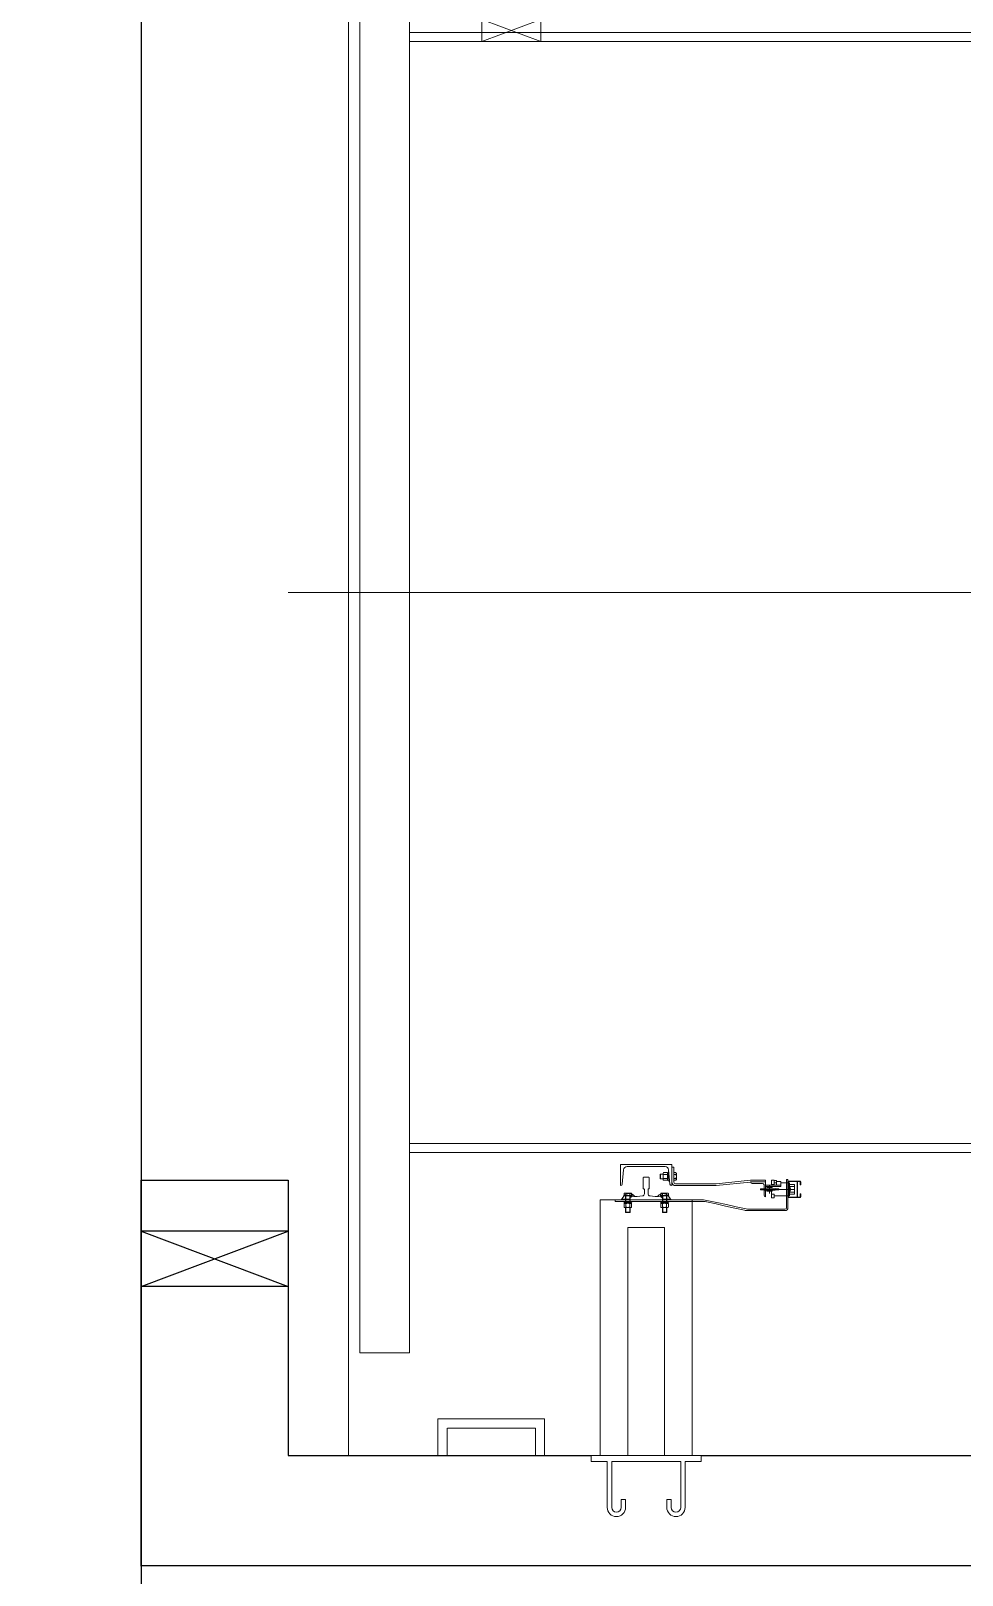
# Model space of a CAD drawing. Header units: millimetres. Extents: x -635893 to 717484, y -2208734 to -1510957.
# Drawn here: x -82095 to -79560, y -1612682 to -1608478 of the extents above; entities that cross this region are included whole.
import ezdxf

# ---------------------------------------------------------------- set-up
doc = ezdxf.new("R2010")
doc.units = ezdxf.units.MM
doc.layers.add('A-_LIFT----_E', color=7, linetype='Continuous', lineweight=9)
doc.layers.add('A-_LIFT----_E-', color=8, linetype='Continuous')
doc.layers.add('A-_WALLSTRU_E-', color=7, linetype='Continuous')
doc.layers.add('Block - Cargo Lift_dwg', color=7, linetype='Continuous', lineweight=9, true_color=0x767676)

# ---------------------------------------------------------------- blocks, each defined once
blk = doc.blocks.new('Block - Cargo Lift_dwg_8T LIFT PROBE-9685801-PH-1 PLAN STUDY - LEVEL 1 WWTP')
at = {"layer": 'A-_LIFT----_E', "color": 252}
for p, q in [((460.7, 5300), (610.7, 5700)), ((2350, 0), (2350, 5300)), ((100, 4601.8), (100, 4891.8)), ((75, 4626.8), (75, 4865.5)), ((675.8, 4380.1), (662.3, 4380.1)), ((686.1, 4380.2), (676.6, 4380.2)), ((707.3, 4380.1), (692.3, 4380.1)), ((696.3, 4391.5), (696.3, 4389.5)), ((696.8, 4392), (697.7, 4392)), ((698.3, 4381.5), (707.3, 4381.5)), ((698.7, 4391.6), (706.9, 4384.8)), ((739.4, 4390), (778.4, 4386.5)), ((787, 4377), (787, 4273.4)), ((675.8, 4369), (663.2, 4369)), ((686.1, 4369.8), (676.6, 4369.8)), ((707.3, 4369.9), (692.3, 4369.9)), ((703.8, 4368.5), (707.3, 4368.5)), ((704.4, 4367.3), (705.2, 4357.5)), ((706, 4357), (705.7, 4357)), ((707.3, 4369.4), (713.2, 4369.4)), ((704.4, 4282.7), (705.2, 4292.5)), ((706, 4293), (705.7, 4293)), ((675.8, 4269.9), (662.3, 4269.9)), ((675.8, 4281), (663.2, 4281)), ((686.1, 4280.2), (676.6, 4280.2)), ((686.1, 4269.8), (676.6, 4269.8)), ((707.3, 4280.1), (692.3, 4280.1)), ((707.3, 4269.9), (692.3, 4269.9)), ((696.3, 4258.5), (696.3, 4260.5)), ((696.8, 4258), (697.7, 4258)), ((698.3, 4268.5), (707.3, 4268.5)), ((698.7, 4258.4), (706.9, 4265.2)), ((703.8, 4281.5), (707.3, 4281.5)), ((707.3, 4280.6), (713.2, 4280.6)), ((778.4, 4263.9), (739.4, 4260.4)), ((749.6, 4277.8), (749.6, 4268)), ((767.8, 4279), (752.2, 4279)), ((756.7, 4264.8), (753.7, 4266.8)), ((754, 4279), (754, 4286)), ((754.8, 4277.8), (754.8, 4268)), ((754.8, 4243.9), (754.8, 4250.2)), ((759.4, 4264.8), (756.4, 4266.8)), ((765.2, 4277.8), (765.2, 4268)), ((765.2, 4243.9), (765.2, 4250.2)), ((770.4, 4277.8), (770.4, 4268)), ((735, 4135.7), (735, 4245.2)), ((740, 4135.7), (740, 4245.2)), ((767.8, 4242.7), (752.2, 4242.7)), ((744.9, 4040.7), (735.1, 4134.7)), ((740.1, 4134.7), (749.9, 4040.7)), ((741, 4008.2), (741, 4036.2)), ((709, 4004.2), (737, 4004.2)), ((744, 4000.2), (712, 4000.2)), ((724.9, 4014.2), (725.1, 4014.2)), ((725, 3921.2), (725, 4014.2)), ((707, 3984.2), (720, 3984.2)), ((714, 3989.2), (736, 3989.2)), ((725.1, 3964.2), (724.9, 3964.2)), ((736, 3984.2), (743, 3984.2)), ((717, 3935.2), (717, 3921.2)), ((721.5, 3933.4), (728.5, 3933.4)), ((724, 3931.6), (724, 3933.4)), ((726, 3931.6), (726, 3933.4)), ((733, 3935.2), (733, 3921.2))]:
    blk.add_line(p, q, dxfattribs=at)
at = {"layer": 'A-_LIFT----_E', "color": 252, "lineweight": 18}
blk.add_line((4800, 5135), (0, 5135), dxfattribs=at)
at = {"layer": 'A-_LIFT----_E', "color": 252, "flags": 128}
for points in [[(460.7, 5700), (610.7, 5700), (610.7, 5300), (460.7, 5300), (460.7, 5700), (610.7, 5300)], [(825, 4969), (825, 344), (3875, 344), (3875, 4969)], [(3850, 4969), (3850, 369), (850, 369), (850, 4969), (850, 4889)], [(11.3, 4891.8), (0, 4891.8), (100, 4891.8), (30, 4891.8)], [(0, 4866.8), (75, 4866.8), (30, 4866.8)], [(3910, 4612.1), (3850, 4772.1), (3910, 4772.1), (3910, 4612.1), (3850, 4612.1), (3910, 4772.1)], [(16.2, 4626.8), (0, 4626.8), (75, 4626.8), (30, 4626.8)], [(14.3, 4601.8), (0, 4601.8), (100, 4601.8), (30, 4601.8)], [(0, 4475), (-4, 4475), (-8, 4475), (-12, 4475), (-16, 4475)], [(-16, 4475), (-16, 4464), (-16, 4453), (-16, 4442), (-16, 4431)], [(0, 4175), (0, 4250), (0, 4325), (0, 4400), (0, 4475)], [(-16, 4431), (-47.3, 4431), (-78.5, 4431), (-109.8, 4431), (-141, 4431)], [(-141, 4419), (-109.8, 4419), (-78.5, 4419), (-47.3, 4419), (-16, 4419)], [(-16, 4419), (-16, 4372), (-16, 4325), (-16, 4278), (-16, 4231)], [(0, 4450), (696, 4450), (696, 4200), (0, 4200)], [(-119.8, 4393), (-125.1, 4393), (-130.4, 4393), (-135.7, 4393), (-141, 4393)], [(-141, 4381), (-135.7, 4381), (-130.4, 4381), (-125.1, 4381), (-119.8, 4381)], [(-119.8, 4381), (-119.8, 4384), (-119.8, 4387), (-119.8, 4390), (-119.8, 4393)], [(0, 4375), (621, 4375), (621, 4275), (0, 4275)], [(675.8, 4381), (663.2, 4381), (662.3, 4380.1), (662.3, 4369.9)], [(663.2, 4381), (663.2, 4369), (662.3, 4369.9), (675.8, 4369.9)], [(696, 4409.2), (695, 4409.2), (694, 4409.2), (693, 4409.2), (692, 4409.2)], [(692, 4409.2), (692, 4349), (692, 4288.7), (692, 4228.4), (692, 4168.2)], [(692.3, 4369), (703, 4369), (707.3, 4369), (707.3, 4381), (692.3, 4381)], [(696, 4168.7), (696, 4228.8), (696, 4289), (696, 4349.1), (696, 4409.2)], [(698.3, 4387.5), (698.3, 4369.3), (702.5, 4369.1)], [(704.2, 4387), (707.3, 4387), (707.3, 4384.4), (707.3, 4363.5), (711.6, 4363.5)], [(707.3, 4381), (707.3, 4383.4), (707.9, 4383.4), (707.9, 4366.6), (707.3, 4366.6), (707.3, 4369)], [(707.9, 4383.9), (707.9, 4385.4), (714, 4385.4), (714.8, 4384), (714.8, 4366), (714, 4364.6), (712.1, 4364.6), (707.9, 4364.6), (707.9, 4366.6)], [(714, 4380.2), (710.7, 4380.2), (707.9, 4380.2)], [(735, 4255.6), (735, 4255.2), (793, 4255.2), (793, 4395.2), (735, 4395.2), (735, 4394.8)], [(698.5, 4369.5), (697.9, 4369.5), (697.3, 4369.5), (696.6, 4369.5), (696, 4369.5)], [(696, 4369.5), (696, 4347.3), (696, 4325), (696, 4302.8), (696, 4280.5)], [(707, 4335.5), (706.4, 4342.6), (705.7, 4349.8), (705.1, 4356.9), (704.5, 4364)], [(714, 4369.8), (713.2, 4369.8), (707.9, 4369.8)], [(757, 4333), (749.2, 4333), (741.5, 4333), (733.7, 4333), (726, 4333)], [(726, 4333), (726, 4332.5), (726, 4332), (726, 4331.5), (726, 4331)], [(758, 4332), (757.7, 4332.3), (757.5, 4332.5), (757.2, 4332.8), (757, 4333)], [(758, 4318), (758, 4321.5), (758, 4325), (758, 4328.5), (758, 4332)], [(704.5, 4286), (705.1, 4293.1), (705.7, 4300.3), (706.4, 4307.4), (707, 4314.5)], [(725, 4330), (722, 4330), (719, 4330), (716, 4330), (713, 4330)], [(713, 4320), (716, 4320), (719, 4320), (722, 4320), (725, 4320)], [(726, 4319), (726, 4318.5), (726, 4318), (726, 4317.5), (726, 4317)], [(726, 4317), (733.7, 4317), (741.5, 4317), (749.2, 4317), (757, 4317)], [(757, 4317), (757.2, 4317.3), (757.5, 4317.5), (757.7, 4317.8), (758, 4318)], [(-119.8, 4269), (-125.1, 4269), (-130.4, 4269), (-135.7, 4269), (-141, 4269)], [(-141, 4257), (-135.7, 4257), (-130.4, 4257), (-125.1, 4257), (-119.8, 4257)], [(-119.8, 4257), (-119.8, 4260), (-119.8, 4263), (-119.8, 4266), (-119.8, 4269)], [(663.2, 4269), (663.2, 4281), (662.3, 4280.1)], [(675.8, 4269), (663.2, 4269), (662.3, 4269.9), (662.3, 4280.1), (675.8, 4280.1)], [(692.3, 4281), (703, 4281), (707.3, 4281), (707.3, 4269), (692.3, 4269)], [(696, 4280.5), (696.6, 4280.5), (697.3, 4280.5), (697.9, 4280.5), (698.5, 4280.5)], [(698.3, 4262.5), (698.3, 4280.7), (702.5, 4280.9)], [(704.2, 4263), (707.3, 4263), (707.3, 4265.6), (707.3, 4286.5), (711.6, 4286.5)], [(707.3, 4269), (707.3, 4266.6), (707.9, 4266.6), (707.9, 4283.4), (707.3, 4283.4), (707.3, 4281)], [(707.9, 4266.1), (707.9, 4264.6), (714, 4264.6), (714.8, 4266), (714.8, 4284), (714, 4285.4), (712.1, 4285.4), (707.9, 4285.4), (707.9, 4283.4)], [(714, 4280.2), (713.2, 4280.2), (707.9, 4280.2)], [(714, 4269.8), (710.7, 4269.8), (707.9, 4269.8)], [(745, 4255.2), (785, 4255.2), (785, 4250.2), (745, 4250.2)], [(771.9, 4263.3), (771.9, 4264.8), (748.1, 4264.8), (748.1, 4261.2)], [(770.4, 4250.2), (765.2, 4250.2), (760, 4250.2), (754.8, 4250.2), (749.6, 4250.2)], [(749.6, 4250.2), (749.6, 4248.6), (749.6, 4247.1), (749.6, 4245.5), (749.6, 4243.9)], [(751.1, 4266.8), (751.1, 4266.3), (751.1, 4265.8), (751.1, 4265.3), (751.1, 4264.8)], [(768.9, 4266.8), (764.4, 4266.8), (760, 4266.8), (755.5, 4266.8), (751.1, 4266.8)], [(751.1, 4264.8), (755.5, 4264.8), (760, 4264.8), (764.4, 4264.8), (768.9, 4264.8)], [(766, 4286), (754, 4286), (754.8, 4286.8), (765.1, 4286.8), (766, 4286), (766, 4279)], [(768.9, 4264.8), (768.9, 4265.3), (768.9, 4265.8), (768.9, 4266.3), (768.9, 4266.8)], [(770.4, 4243.9), (770.4, 4245.5), (770.4, 4247.1), (770.4, 4248.6), (770.4, 4250.2)], [(-16, 4231), (-47.3, 4231), (-78.5, 4231), (-109.8, 4231), (-141, 4231)], [(-141, 4219), (-109.8, 4219), (-78.5, 4219), (-47.3, 4219), (-16, 4219)], [(-16, 4219), (-16, 4208), (-16, 4197), (-16, 4186), (-16, 4175)], [(-16, 4175), (-12, 4175), (-8, 4175), (-4, 4175), (0, 4175)], [(691, 4160.4), (685.3, 4134.7), (679.6, 4109), (673.9, 4083.4), (668.2, 4057.7)], [(672, 4052.9), (677.7, 4079.7), (683.4, 4106.4), (689.1, 4133.1), (694.9, 4159.9)], [(667, 4048.6), (667, 4023.2), (667, 3997.9), (667, 3972.5), (667, 3947.2)], [(671, 3947.2), (671, 3971.7), (671, 3996.3), (671, 4020.8), (671, 4045.4)], [(745, 4040.2), (745, 4000.2), (705, 4000.2)], [(750, 4039.7), (750, 4000.2), (745, 4000.2), (745, 4039.7)], [(722, 3981.7), (720, 3981.7), (720, 3996.7), (722, 3996.7), (723.4, 4012.8)], [(723.4, 3965.6), (722, 3981.7), (722, 3996.7)], [(726.6, 4012.8), (728, 3996.7), (728, 3981.7), (726.6, 3965.6)], [(728, 3996.7), (730, 3996.7), (730, 3981.7), (728, 3981.7)], [(733, 3958.2), (733, 4000.2), (736, 4000.2), (736, 3958.2), (733, 3958.2), (746, 3958.2), (746, 3970.2), (736, 3970.2)], [(743, 3958.2), (743, 3939.2), (707, 3939.2), (707, 3976.2)], [(752, 3943.2), (732.7, 3943.2), (713.5, 3943.2), (694.2, 3943.2), (675, 3943.2)], [(675, 3939.2), (694.2, 3939.2), (713.5, 3939.2), (732.7, 3939.2), (752, 3939.2)], [(702.5, 3936.8), (702.5, 3929.3), (702.5, 3921.7), (702.5, 3914.2), (702.5, 3906.6)], [(747.5, 3914.2), (736.2, 3914.2), (725, 3914.2), (713.7, 3914.2), (702.5, 3914.2)], [(702.5, 3914.2), (702.5, 3913.9), (702.5, 3913.6), (702.5, 3913.3), (702.5, 3913)], [(702.5, 3913), (713.7, 3913), (725, 3913), (736.2, 3913), (747.5, 3913)], [(703.7, 3906.6), (703.7, 3914.2), (703.7, 3921.7), (703.7, 3929.3), (703.7, 3936.8)], [(745.1, 3939.2), (735, 3939.2), (725, 3939.2), (714.9, 3939.2), (704.9, 3939.2)], [(704.9, 3938), (714.9, 3938), (725, 3938), (735, 3938), (745.1, 3938)], [(738.5, 3935.2), (738.5, 3921.2), (711.5, 3921.2), (711.5, 3935.2)], [(720.2, 3934.1), (720.2, 3935.2), (729.8, 3935.2), (729.8, 3934.1)], [(746.3, 3936.8), (746.3, 3929.3), (746.3, 3921.7), (746.3, 3914.2), (746.3, 3906.6)], [(747.5, 3906.6), (747.5, 3914.2), (747.5, 3921.7), (747.5, 3929.3), (747.5, 3936.8)], [(747.5, 3913), (747.5, 3913.3), (747.5, 3913.6), (747.5, 3913.9), (747.5, 3914.2)], [(752, 3939.2), (752, 3940.2), (752, 3941.2), (752, 3942.2), (752, 3943.2)], [(712.5, 3905.4), (710.6, 3905.4), (708.7, 3905.4), (706.8, 3905.4), (704.9, 3905.4)], [(704.9, 3904.2), (706.8, 3904.2), (708.7, 3904.2), (710.6, 3904.2), (712.5, 3904.2)], [(712.5, 3904.2), (712.5, 3904.5), (712.5, 3904.8), (712.5, 3905.1), (712.5, 3905.4)], [(745.1, 3905.4), (743.2, 3905.4), (741.3, 3905.4), (739.4, 3905.4), (737.5, 3905.4)], [(737.5, 3905.4), (737.5, 3905.1), (737.5, 3904.8), (737.5, 3904.5), (737.5, 3904.2)], [(737.5, 3904.2), (739.4, 3904.2), (741.3, 3904.2), (743.2, 3904.2), (745.1, 3904.2)]]:
    blk.add_lwpolyline(points, dxfattribs=at)
for points in [[(4420, 4969), (4420, 5105), (280, 5105), (280, 4969)], [(676.6, 4385.4), (686.1, 4385.4), (686.9, 4384), (686.9, 4366), (686.1, 4364.6), (676.6, 4364.6), (675.8, 4366), (675.8, 4384)], [(686.9, 4384.1), (686.9, 4375.6), (690, 4376.6), (690, 4384.1)], [(690, 4375.4), (686.9, 4374.4), (686.9, 4365.9), (690, 4365.9)], [(690, 4386.2), (690, 4363.8), (692.3, 4363.8), (692.3, 4386.2)], [(676.6, 4264.6), (686.1, 4264.6), (686.9, 4266), (686.9, 4284), (686.1, 4285.4), (676.6, 4285.4), (675.8, 4284), (675.8, 4266)], [(690, 4274.6), (686.9, 4275.6), (686.9, 4284.1), (690, 4284.1)], [(686.9, 4265.9), (686.9, 4274.4), (690, 4273.4), (690, 4265.9)], [(690, 4263.8), (690, 4286.3), (692.3, 4286.3), (692.3, 4263.8)], [(733, 3984.2), (730, 3984.2), (730, 3994.2), (733, 3994.2)], [(702, 3976.2), (712, 3976.2), (712, 3984.2), (702, 3984.2)], [(750, 3976.2), (738, 3976.2), (738, 3984.2), (750, 3984.2)], [(749, 3970.2), (749, 3976.2), (743, 3976.2), (743, 3970.2)], [(743, 3937.2), (707, 3937.2), (707, 3935.2), (743, 3935.2)]]:
    blk.add_lwpolyline(points, close=True, dxfattribs=at)
at = {"layer": 'A-_LIFT----_E', "color": 252}
for centre, radius, start, end in [((-141, 4406), 25, 90, 270), ((-141, 4406), 13, 90, 270), ((680.4, 4382.8), 4.6, 154.4385, 214.4385), ((693, 4375), 17.2, 162.383, 197.617), ((682.3, 4382.8), 4.6, 325.5615, 25.5615), ((669.8, 4375), 17.2, 342.383, 17.617), ((696.8, 4391.5), 0.5, 90, 180), ((696.8, 4389.5), 0.5, 180, 270), ((696.8, 4387.5), 1.5, 0, 90), ((697.7, 4390.5), 1.5, 49.9218, 90), ((695.3, 4371), 18, 310.7491, 49.9218), ((710.2, 4382.8), 4.59, 325.5531, 25.5531), ((697.6, 4375), 17.2, 342.3875, 17.6125), ((739.8, 4394.8), 4.8, 180, 264.8354), ((777.5, 4377), 9.5, 0, 84.8354), ((680.4, 4367.2), 4.6, 145.5615, 205.5615), ((682.3, 4367.2), 4.6, 334.4385, 34.4385), ((698.5, 4363.5), 6, 5.0636, 90), ((702.4, 4367.1), 2, 4.5, 87), ((705.7, 4357.5), 0.5, 184.5, 270), ((706, 4358.5), 1.5, 270, 310.7491), ((713, 4336), 6, 185.0636, 270), ((710.2, 4367.2), 4.59, 334.4469, 34.4469), ((725, 4331), 1, 270, 0), ((705.7, 4292.5), 0.5, 90, 175.5), ((706, 4291.5), 1.5, 49.2509, 90), ((695.3, 4279), 18, 310.0782, 49.2509), ((713, 4314), 6, 90, 174.9364), ((725, 4319), 1, 360, 90), ((-141, 4244), 25, 90, 270), ((-141, 4244), 13, 90, 270), ((680.4, 4282.8), 4.6, 154.4385, 214.4385), ((693, 4275), 17.2, 162.383, 197.617), ((680.4, 4267.2), 4.6, 145.5615, 205.5615), ((682.3, 4282.8), 4.6, 325.5615, 25.5615), ((669.8, 4275), 17.2, 342.383, 17.617), ((682.3, 4267.2), 4.6, 334.4385, 34.4385), ((696.8, 4260.5), 0.5, 90, 180), ((696.8, 4258.5), 0.5, 180, 270), ((696.8, 4262.5), 1.5, 270, 0), ((697.7, 4259.5), 1.5, 270, 310.0782), ((698.5, 4286.5), 6, 270, 354.9364), ((702.4, 4282.9), 2, 273, 355.5), ((710.2, 4282.8), 4.59, 325.5531, 25.5531), ((697.6, 4275), 17.2, 342.3875, 17.6125), ((710.2, 4267.2), 4.59, 334.4469, 34.4469), ((739.8, 4255.6), 4.8, 95.1646, 180), ((745, 4245.2), 10, 90, 180), ((745, 4245.2), 5, 90, 180), ((752.2, 4275.6), 3.41, 40.4174, 139.5826), ((752.2, 4270.3), 3.41, 220.4174, 319.5826), ((760, 4267.2), 11.9, 63.9922, 116.0078), ((760, 4278.7), 11.9, 243.9922, 296.0078), ((767.8, 4275.6), 3.41, 40.4174, 139.5826), ((767.8, 4270.3), 3.41, 220.4174, 319.5826), ((777.5, 4273.4), 9.5, 275.1646, 360), ((752.2, 4246.1), 3.41, 220.4174, 319.5826), ((760, 4254.6), 11.8, 243.9922, 296.0078), ((767.8, 4246.1), 3.41, 220.4174, 319.5826), ((662, 4168.2), 30, 344.876, 360), ((661, 4168.7), 35, 345.3791, 0), ((745, 4135.7), 10, 180, 186.009), ((750, 4135.7), 10, 180, 186.009), ((702, 4048.6), 35, 164.876, 180), ((701, 4045.4), 30, 165.3791, 180), ((745, 4036.2), 4, 90, 180), ((735, 4039.7), 10, 0, 6.009), ((740, 4039.7), 10, 0, 6.009), ((709, 4000.2), 4, 90, 180), ((724.9, 4012.7), 1.5, 90, 175.1009), ((725.1, 4012.7), 1.5, 4.8991, 90), ((737, 4008.2), 4, 270, 0), ((724.9, 3965.7), 1.5, 184.8991, 270), ((725.1, 3965.7), 1.5, 270, 355.1009), ((675, 3947.2), 8, 180, 270), ((675, 3947.2), 4, 180, 270), ((704.9, 3936.8), 2.4, 90, 180), ((704.9, 3936.8), 1.2, 90, 180), ((721.8, 3934.1), 1.5, 180, 233.9528), ((725, 3938.5), 7.02, 233.9528, 306.0472), ((728.2, 3934.1), 1.5, 306.0472, 0), ((745.1, 3936.8), 2.4, 360, 90), ((745.1, 3936.8), 1.2, 360, 90), ((704.9, 3906.6), 2.4, 180, 270), ((704.9, 3906.6), 1.2, 180, 270), ((745.1, 3906.6), 1.2, 270, 0), ((745.1, 3906.6), 2.4, 270, 0)]:
    blk.add_arc(centre, radius, start, end, dxfattribs=at)
blk = doc.blocks.new('Block - Cargo Lift_dwg-9685799-PH-1 PLAN STUDY - LEVEL 1 WWTP')
at = {"layer": 'A-_LIFT----_E-', "color": 252, "flags": 128}
blk.add_lwpolyline([(8959.9, 6774), (8959.9, 7173.8), (9109.9, 6774), (9109.9, 7173.8)], close=True, dxfattribs=at)
at = {"layer": 'A-_WALLSTRU_E-', "color": 252}
blk.add_line((8499.2, 5649), (8499.2, 4449), dxfattribs=at)
at = {"layer": 'A-_WALLSTRU_E-', "color": 252, "flags": 128}
blk.add_lwpolyline([(8199.3, 1174), (8199.3, 7174.3), (8198.7, 7174.3), (8198.8, 7174.3), (9249.2, 7174.3), (9249.2, 6774), (8499.2, 6774), (8499.2, 5949)], dxfattribs=at)
at = {"color": 252}
blk.add_blockref('Block - Cargo Lift_dwg_8T LIFT PROBE-9685801-PH-1 PLAN STUDY - LEVEL 1 WWTP', (8499.2, 1474), dxfattribs=at)

msp = doc.modelspace()

# ---------------------------------------------------------------- linework, layer by layer
at = {"color": 252, "elevation": 0}
msp.add_lwpolyline([(-81795.365, -1618157.764), (-87495.51, -1618157.764), (-87495.51, -1606157.61), (-81795.365, -1606157.61)], close=True, dxfattribs=at)

# ---------------------------------------------------------------- block references
at = {"layer": 'Block - Cargo Lift_dwg', "color": 252, "rotation": 90}
msp.add_blockref('Block - Cargo Lift_dwg-9685799-PH-1 PLAN STUDY - LEVEL 1 WWTP', (-74621.097, -1620856.379, 0), dxfattribs=at)

doc.saveas('drawing.dxf')
